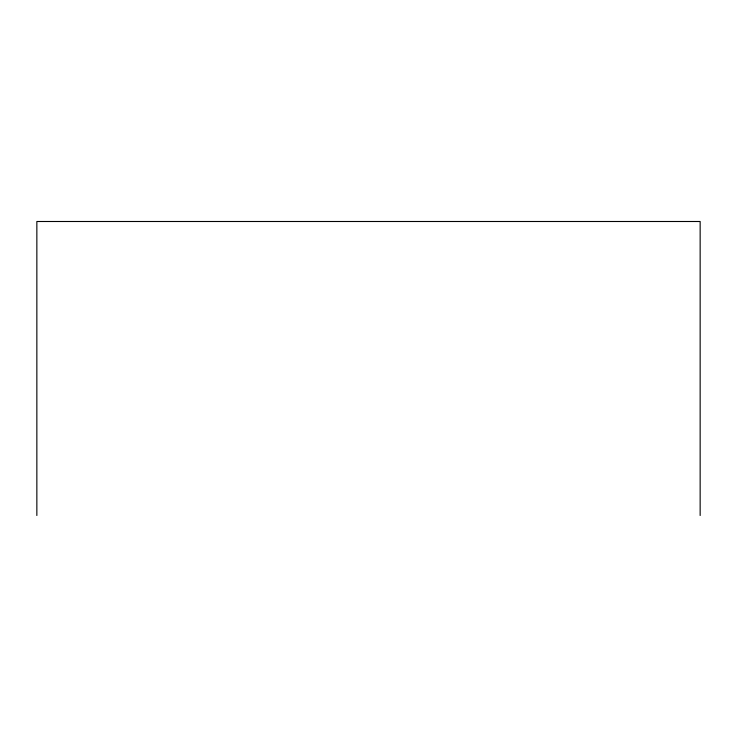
<?xml version="1.0" encoding="UTF-8"?>
<svg xmlns="http://www.w3.org/2000/svg" width="737" height="737" viewBox="0 0 737 737"><rect width="100%" height="100%" fill="white"/><g stroke="black" fill="none" stroke-linecap="round" stroke-linejoin="round"><path stroke-width="1.11" d="M700.15 515.504L700.15 221.496L36.85 221.496L36.85 515.504"/></g></svg>
